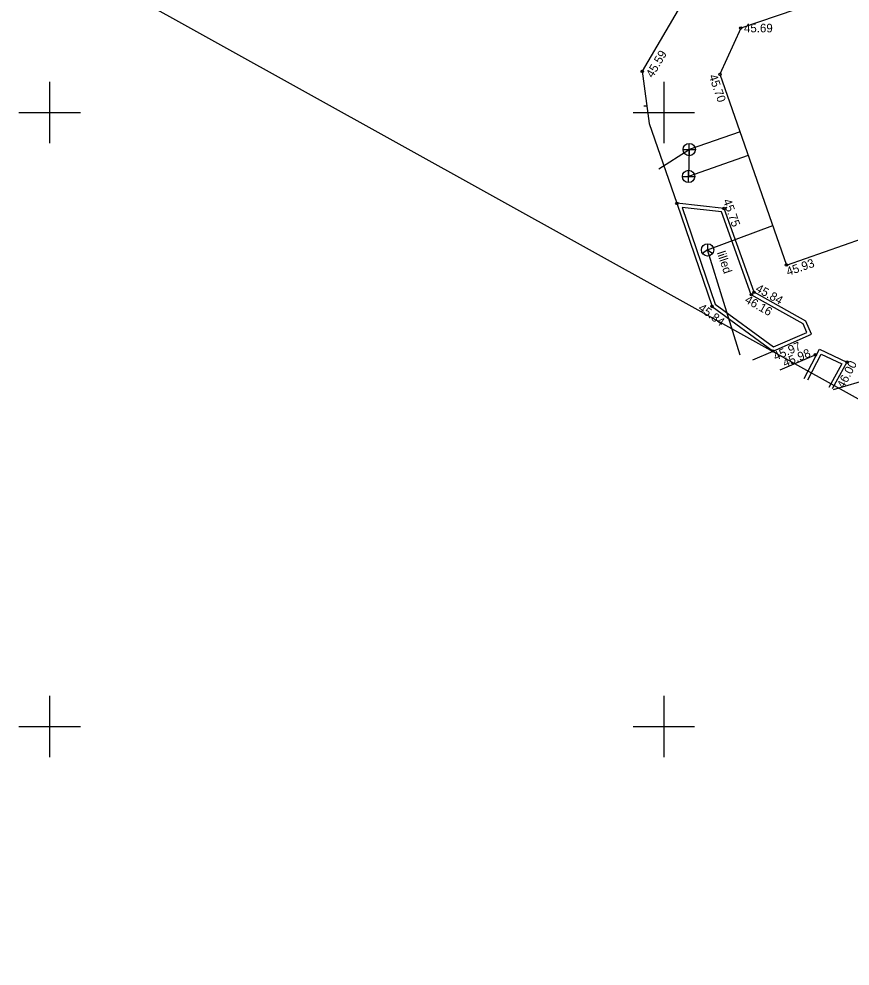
# Model space of a CAD drawing. Extents: x 641898 to 642187, y 6456130 to 6456463.
# Drawn here: x 641897.5 to 641965.2, y 6456130.5 to 6456207.6 of the extents above; entities that cross this region are included whole.
import ezdxf

# ---------------------------------------------------------------- set-up
doc = ezdxf.new("R2010")
doc.units = 0
for name, color, linetype in [('HALJASTUS', 7, 'Continuous'), ('HOONE', 7, 'Continuous'), ('KKAEV', 7, 'Continuous'), ('KORGUS', 7, 'Continuous'), ('KTRASS', 7, 'Continuous'), ('RAJATIS', 7, 'Continuous'), ('SIKAEV', 7, 'Continuous'), ('SITRASS', 7, 'Continuous'), ('TEE', 7, 'Continuous'), ('VORK', 7, 'Continuous'), ('VORMISTUS', 7, 'Continuous')]:
    doc.layers.add(name, color=color, linetype=linetype)

msp = doc.modelspace()

# ---------------------------------------------------------------- linework, layer by layer
at = {"layer": 'HALJASTUS'}
msp.add_line((641948.357, 6456200.538), (641948.611, 6456200.522), dxfattribs=at)
at = {"layer": 'HOONE'}
msp.add_lwpolyline([(641978.287, 6456212.334), (641968.732, 6456208.993), (641968.083, 6456210.897), (641956.259, 6456206.869), (641954.566, 6456203.1), (641959.983, 6456187.572), (641967.703, 6456190.262), (641968.235, 6456188.76)], dxfattribs=at)
at = {"layer": 'KKAEV'}
for p, q in [((641952.068, 6456196.474), (641952.068, 6456197.474)), ((641951.568, 6456196.974), (641952.568, 6456196.974)), ((641952.016, 6456194.29), (641952.016, 6456195.29)), ((641951.516, 6456194.79), (641952.516, 6456194.79))]:
    msp.add_line(p, q, dxfattribs=at)
for centre in [(641952.068, 6456196.974), (641952.016, 6456194.79)]:
    msp.add_circle(centre, 0.5, dxfattribs=at)
at = {"layer": 'KORGUS'}
for centre in [(641956.259, 6456206.869), (641948.236, 6456203.351), (641954.566, 6456203.1), (641951.058, 6456192.597), (641954.909, 6456192.177), (641959.983, 6456187.572), (641957.128, 6456185.164), (641957.338, 6456185.354), (641953.925, 6456184.199), (641958.884, 6456180.571), (641962.336, 6456180.258), (641964.9, 6456179.666)]:
    msp.add_circle(centre, 0.1, dxfattribs=at)
at = {"layer": 'KTRASS'}
for p, q in [((641956.2, 6456198.416), (641952.068, 6456196.974)), ((641952.068, 6456196.974), (641952.016, 6456194.79)), ((641956.874, 6456196.485), (641952.016, 6456194.79)), ((641963.807, 6456177.446), (641973.558, 6456180.292))]:
    msp.add_line(p, q, dxfattribs=at)
msp.add_lwpolyline([(641949.578, 6456195.398), (641952.068, 6456196.974)], dxfattribs=at)
at = {"layer": 'RAJATIS'}
for points in [[(641951.058, 6456192.597), (641953.925, 6456184.199), (641958.884, 6456180.571), (641962.025, 6456181.93), (641961.562, 6456182.992), (641957.338, 6456185.354), (641954.909, 6456192.177)], [(641951.494, 6456192.248), (641954.178, 6456184.385), (641958.923, 6456180.915), (641961.63, 6456182.086), (641961.327, 6456182.779), (641957.093, 6456185.147), (641954.689, 6456191.899)]]:
    msp.add_lwpolyline(points, close=True, dxfattribs=at)
for points in [[(641961.424, 6456178.321), (641962.662, 6456180.716), (641964.9, 6456179.666), (641963.699, 6456177.485)], [(641961.707, 6456178.217), (641962.796, 6456180.322), (641964.483, 6456179.53), (641963.415, 6456177.59)]]:
    msp.add_lwpolyline(points, dxfattribs=at)
at = {"layer": 'SIKAEV'}
for p, q in [((641953.563, 6456188.798), (641953.148, 6456188.523)), ((641953.563, 6456189.298), (641953.563, 6456188.798)), ((641953.563, 6456188.798), (641953.978, 6456188.523))]:
    msp.add_line(p, q, dxfattribs=at)
msp.add_circle((641953.563, 6456188.798), 0.5, dxfattribs=at)
at = {"layer": 'SITRASS'}
for points in [[(641953.563, 6456188.798), (641958.864, 6456190.779)], [(641956.212, 6456180.236), (641953.563, 6456188.798)]]:
    msp.add_lwpolyline(points, dxfattribs=at)
at = {"layer": 'TEE'}
for points in [[(641957.504, 6456216.795), (641953.617, 6456215.477), (641952.383, 6456214.54), (641953.583, 6456210.278), (641951.623, 6456209.155), (641948.236, 6456203.351), (641948.802, 6456199.084), (641951.058, 6456192.597)], [(641957.254, 6456179.853), (641958.884, 6456180.571)], [(641959.47, 6456179.039), (641962.45, 6456180.307)]]:
    msp.add_lwpolyline(points, dxfattribs=at)
at = {"layer": 'VORK'}
for p, q in [((641900, 6456202.5), (641900, 6456197.5)), ((641950, 6456202.5), (641950, 6456197.5)), ((641897.5, 6456200), (641902.5, 6456200)), ((641947.5, 6456200), (641952.5, 6456200)), ((641900, 6456152.5), (641900, 6456147.5)), ((641950, 6456152.5), (641950, 6456147.5)), ((641897.5, 6456150), (641902.5, 6456150)), ((641947.5, 6456150), (641952.5, 6456150))]:
    msp.add_line(p, q, dxfattribs=at)
at = {"layer": 'VORMISTUS'}
msp.add_lwpolyline([(642187.351, 6456379.655), (642048.995, 6456130.492), (641898.185, 6456214.234), (642036.542, 6456463.397), (642187.351, 6456379.655)], dxfattribs=at)

# ---------------------------------------------------------------- texts
at = {"layer": 'HALJASTUS'}
msp.add_text('lilled', height=0.7, rotation=288.43495, dxfattribs=at).set_placement((641954.312, 6456188.583))
at = {"layer": 'KORGUS'}
msp.add_text(' 45.69', height=0.7, dxfattribs=at).set_placement((641956.259, 6456206.519))
for s, rotation, p in [(' 45.59', 59.73374, (641948.962, 6456202.541)), (' 45.70', 289.23151, (641953.559, 6456203.208)), (' 45.75', 289.59582, (641954.71, 6456193.058)), (' 45.93', 19.21067, (641959.864, 6456186.595)), (' 45.84', 330.78671, (641957.167, 6456185.588)), (' 46.16', 330.41092, (641956.298, 6456184.679)), (' 45.84', 323.81083, (641952.525, 6456184.092)), (' 45.97', 23.39643, (641958.853, 6456179.679)), (' 45.98', 22.56616, (641959.611, 6456179.147)), (' 46.00', 62.4031, (641964.536, 6456177.238))]:
    msp.add_text(s, height=0.7, rotation=rotation, dxfattribs=at).set_placement(p)

doc.saveas('drawing.dxf')
